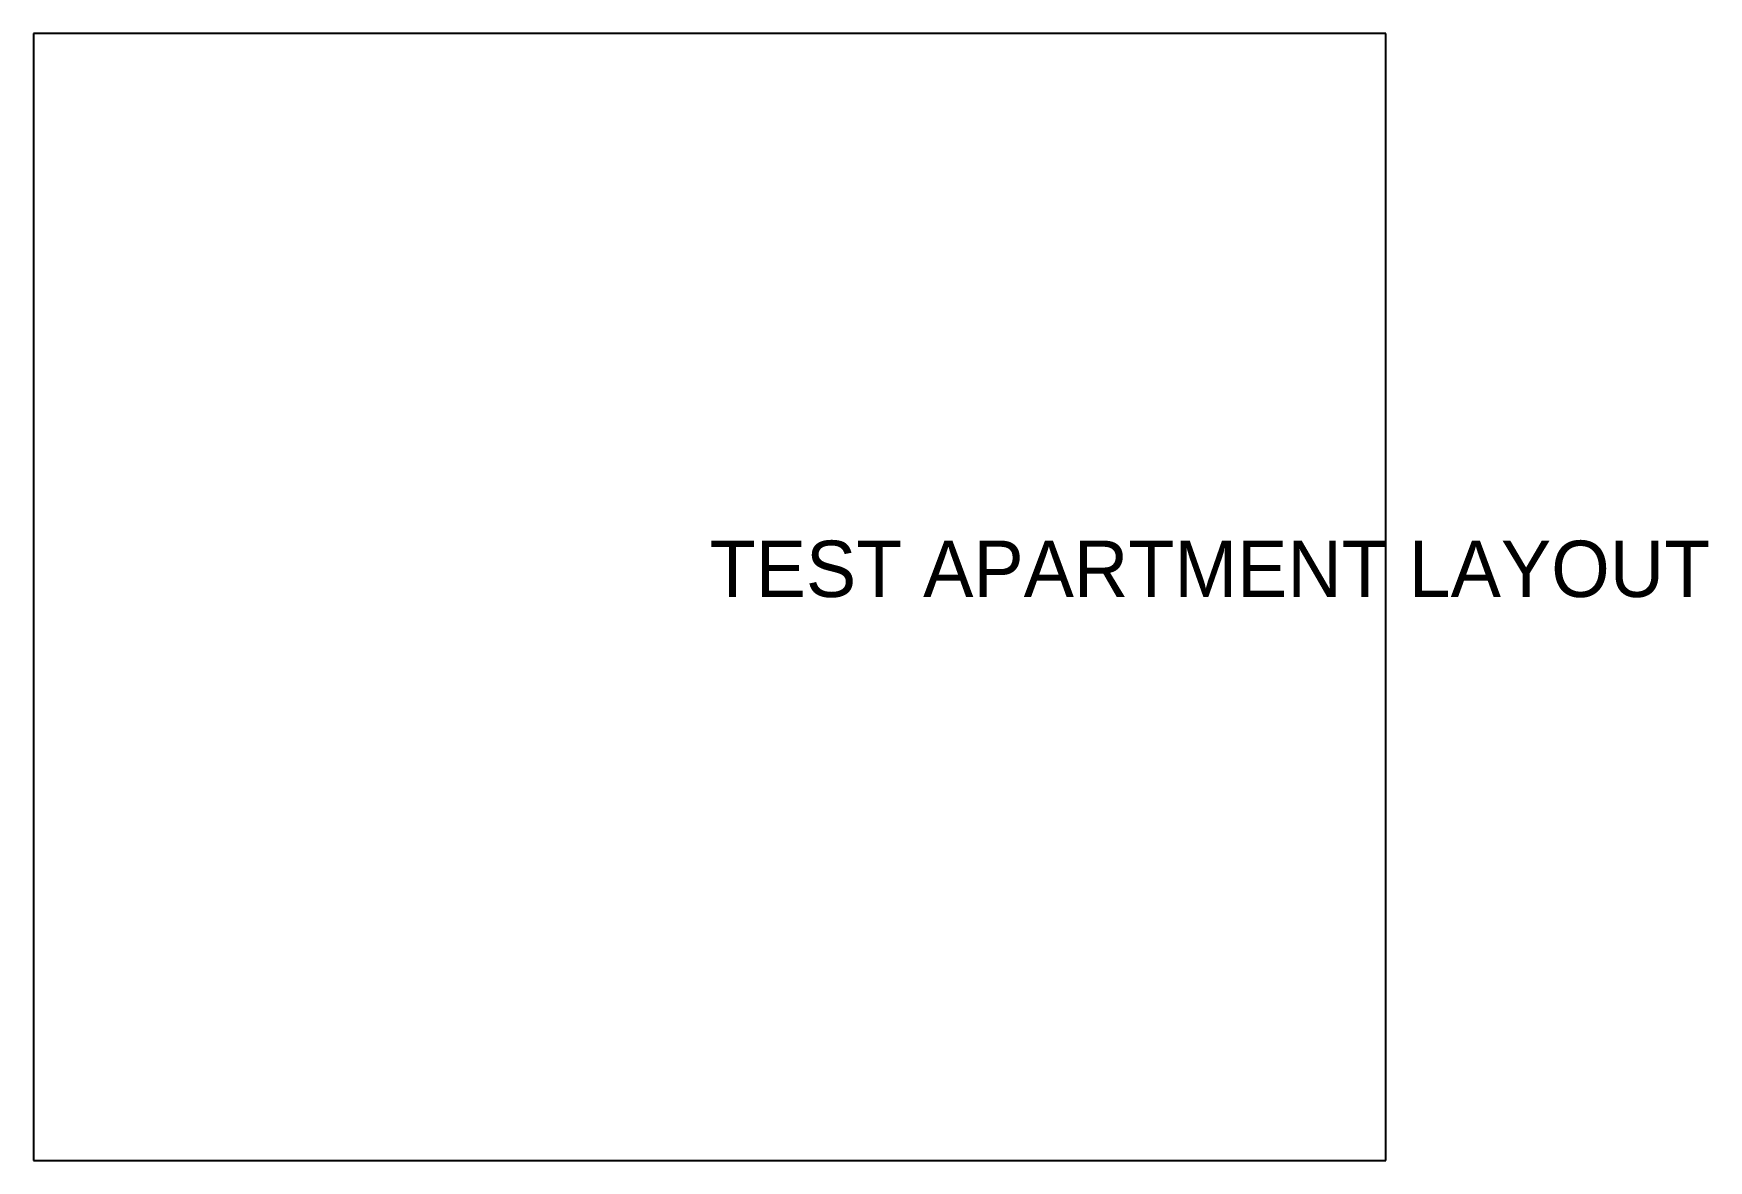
# Model space of a CAD drawing. Extents: x -6 to 8.9, y -5 to 5.
import ezdxf

# ---------------------------------------------------------------- set-up
doc = ezdxf.new("R2010")
doc.units = 0

msp = doc.modelspace()

# ---------------------------------------------------------------- linework, layer by layer
at = {"layer": 'Walls_Exterior'}
for p, q in [((6, 5), (-6, 5)), ((-6, 5), (-6, -5)), ((6, -5), (6, 5)), ((-6, -5), (6, -5))]:
    msp.add_line(p, q, dxfattribs=at)

# ---------------------------------------------------------------- texts
at = {"layer": 'Room_Labels'}
msp.add_text('TEST APARTMENT LAYOUT', height=0.5, dxfattribs=at).set_placement((0, 0))

doc.saveas('drawing.dxf')
